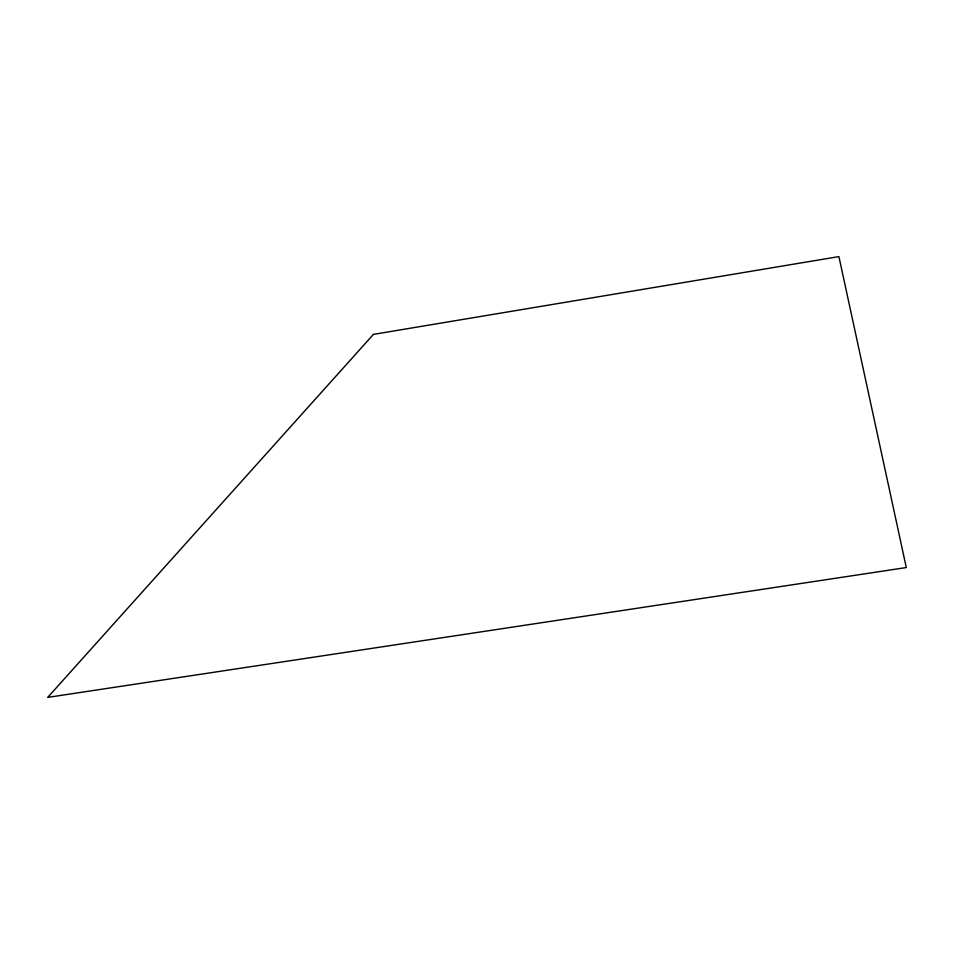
<?xml version="1.0" encoding="UTF-8"?>
<svg xmlns="http://www.w3.org/2000/svg" width="954" height="954" viewBox="0 0 954 954"><rect width="100%" height="100%" fill="white"/><g stroke="black" fill="none" stroke-linecap="round" stroke-linejoin="round"><path stroke-width="1.43" d="M373.431 334.377L47.7 697.398L906.3 567.558L838.912 256.602L373.431 334.377"/></g></svg>
